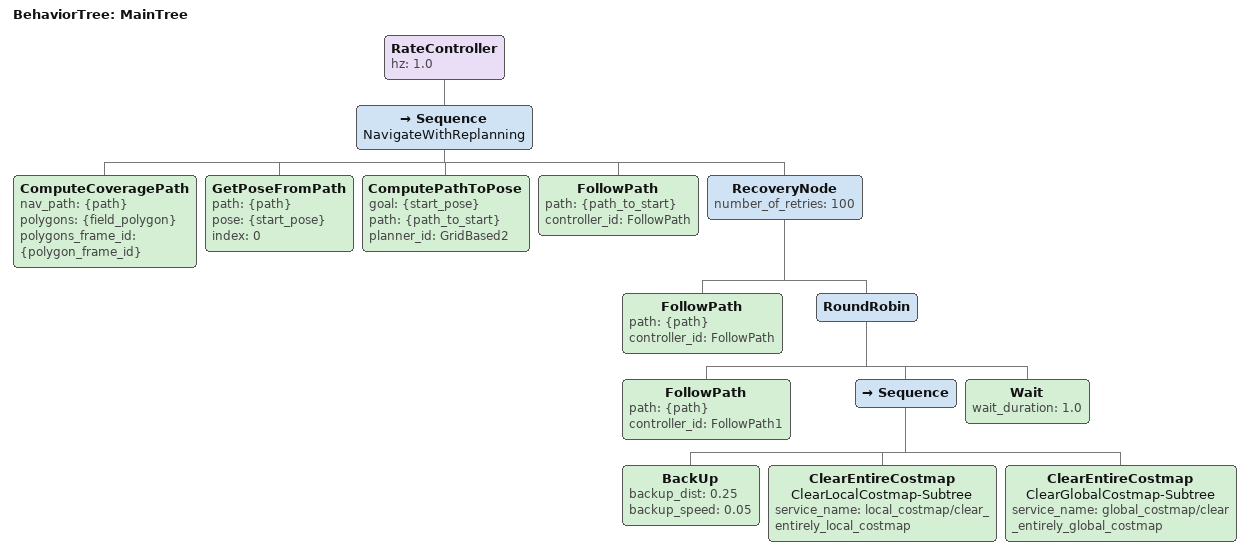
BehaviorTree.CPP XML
<root main_tree_to_execute="MainTree">
  <BehaviorTree ID="MainTree">
    <RateController hz="1.0"> <!-- once for stable coverage -->
      <Sequence name="NavigateWithReplanning">
        <!-- Generate complete coverage path for the field -->
        <ComputeCoveragePath nav_path="{path}" polygons="{field_polygon}" polygons_frame_id="{polygon_frame_id}"/>

        <!-- Navigate to starting pose -->
        <GetPoseFromPath path="{path}" pose="{start_pose}" index="0" />
        <ComputePathToPose goal="{start_pose}" path="{path_to_start}" planner_id="GridBased2"/>
        <FollowPath path="{path_to_start}" controller_id="FollowPath"/>

        <!-- Follow entire coverage path with obstacle recovery -->
        <RecoveryNode number_of_retries="100">
          <!-- PRIMARY: Follow coverage path with MPPI controller (has obstacle avoidance) -->
          <FollowPath path="{path}" controller_id="FollowPath"/>

          <!-- RECOVERY: If obstacles block path -->
          <RoundRobin>
            <!-- Try following path with fallback controller -->
            <FollowPath path="{path}" controller_id="FollowPath1"/>
            <!-- Back up and clear costmaps -->
            <Sequence>
              <BackUp backup_dist="0.25" backup_speed="0.05"/>
              <ClearEntireCostmap name="ClearLocalCostmap-Subtree" service_name="local_costmap/clear_entirely_local_costmap"/>
              <ClearEntireCostmap name="ClearGlobalCostmap-Subtree" service_name="global_costmap/clear_entirely_global_costmap"/>
            </Sequence>
            <!-- Wait for costmap to update -->
            <Wait wait_duration="1.0"/>
          </RoundRobin>
        </RecoveryNode>
      </Sequence>
    </RateController>
  </BehaviorTree>
</root>
